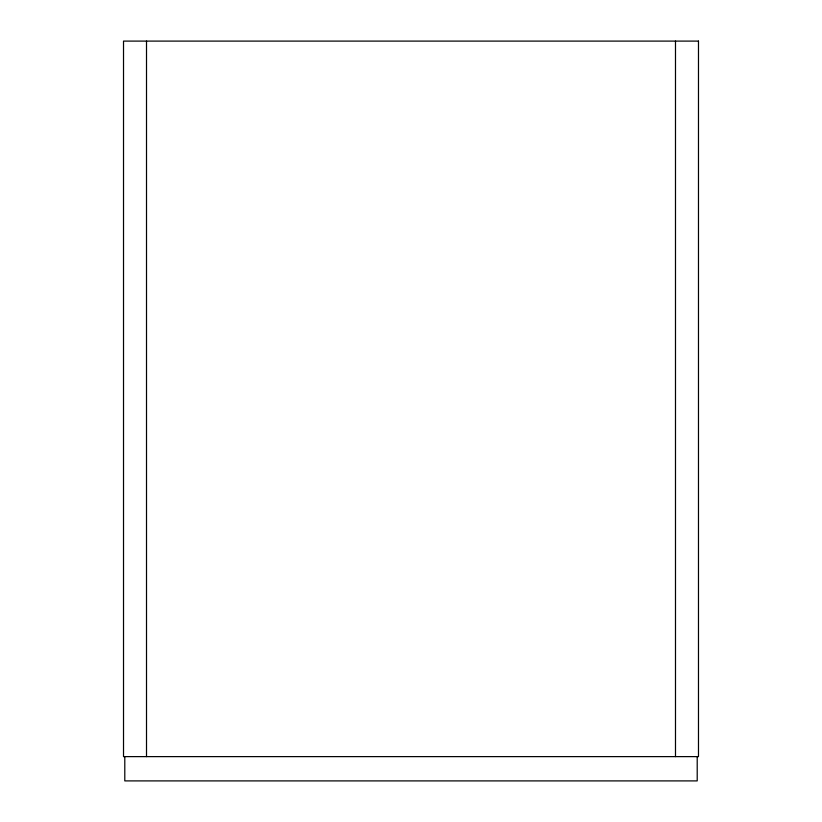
<?xml version="1.0" encoding="UTF-8"?>
<svg xmlns="http://www.w3.org/2000/svg" width="822" height="822" viewBox="0 0 822 822"><rect width="100%" height="100%" fill="white"/><g stroke="black" fill="none" stroke-linecap="round" stroke-linejoin="round"><path stroke-width="1.23" d="M697.21 756.62L697.21 780.9L124.79 780.9L124.79 756.62M675.489 41.1L675.489 756.62M146.511 41.1L146.511 756.62M698.484 41.1L123.516 41.1L123.516 756.62L698.484 756.62L698.484 41.1"/></g></svg>
